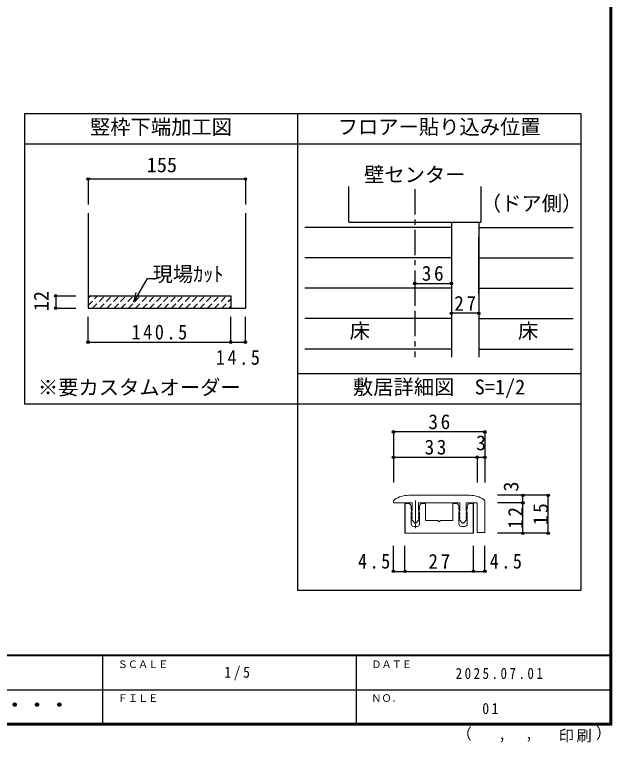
# Model space of a CAD drawing. Units: millimetres at full size, sheet at 1:5, with parts at other scales. Extents: x -973 to 977, y -718 to 696.
# Drawn here: x 388 to 977, y -718 to 0 of the extents above; entities that cross this region are included whole.
import ezdxf
from ezdxf.enums import TextEntityAlignment as Align

# ---------------------------------------------------------------- set-up
doc = ezdxf.new("R2010")
doc.units = ezdxf.units.MM
doc.header["$LTSCALE"] = 5
doc.header["$PDMODE"] = 32
doc.header["$PDSIZE"] = 2.5
doc.linetypes.add('CHAIN1', pattern=[8, 5, -1, 1, -1])
doc.linetypes.add('DASHED1', pattern=[1.8, 1.2, -0.6])
for name, color, linetype in [('0-0_補助線', 7, 'Continuous'), ('0-1_通り芯', 4, 'CHAIN1'), ('0-3_仕上', 7, 'Continuous'), ('0-4_枠', 3, 'Continuous'), ('0-A_文字', 3, 'Continuous'), ('0-B_寸法', 4, 'Continuous'), ('0-C_ﾊｯﾁ', 4, 'DASHED1'), ('0-D', 4, 'Continuous'), ('1-B_寸法', 7, 'Continuous'), ('F-1_通り芯', 6, 'Continuous'), ('F-A_文字', 7, 'Continuous')]:
    doc.layers.add(name, color=color, linetype=linetype)
doc.layers.add('1-7_金物', color=7, linetype='Continuous', lineweight=18)
doc.styles.add('ＭＳ ゴシック', font='')
doc.styles.get('ＭＳ ゴシック').set_extended_font_data('MS Gothic')

msp = doc.modelspace()

# ---------------------------------------------------------------- linework, layer by layer
at = {"layer": '0-1_通り芯'}
msp.add_line((782.848, -172.252), (782.848, -337.715), dxfattribs=at)
at = {"layer": '0-3_仕上'}
for p, q in [((717.848, -204.616), (717.848, -169.535)), ((847.848, -169.535), (847.848, -204.616)), ((717.848, -204.616), (847.848, -204.616))]:
    msp.add_line(p, q, dxfattribs=at)
at = {"layer": '0-4_枠'}
for p, q in [((460.814, -195.826), (460.814, -289.458)), ((615.814, -195.826), (615.814, -289.458)), ((818.848, -204.616), (818.848, -337.715)), ((845.848, -204.616), (845.848, -337.715)), ((460.814, -277.458), (601.314, -277.458)), ((601.314, -277.458), (601.314, -289.458))]:
    msp.add_line(p, q, dxfattribs=at)
at = {"layer": '0-A_文字'}
for p, q in [((398.212, -97.5), (398.212, -384.026)), ((946.639, -97.5), (946.639, -567.5)), ((398.212, -127.5), (667.066, -127.5)), ((667.066, -127.5), (946.639, -127.5)), ((667.066, -354.026), (946.639, -354.026)), ((398.212, -384.026), (667.066, -384.026)), ((667.066, -384.026), (946.639, -384.026)), ((667.066, -567.5), (946.639, -567.5))]:
    msp.add_line(p, q, dxfattribs=at)
at = {"layer": '0-A_文字', "color": 7}
msp.add_line((505.708, -283.665), (508.297, -274.006), dxfattribs=at)
at = {"layer": '0-A_文字'}
for points in [[(398.212, -97.5), (667.066, -97.5), (946.639, -97.5)], [(667.066, -97.5), (667.066, -384.026), (667.066, -567.5)]]:
    msp.add_lwpolyline(points, dxfattribs=at)
at = {"layer": '0-A_文字', "color": 7}
msp.add_lwpolyline([(505.708, -283.665), (519.276, -260.165), (526.096, -260.165)], dxfattribs=at)
at = {"layer": '0-B_寸法'}
for p, q in [((460.814, -162.154), (615.814, -162.154)), ((460.814, -162.154), (460.814, -187.154)), ((615.814, -162.154), (615.814, -187.154)), ((845.848, -275.252), (845.848, -219.616)), ((782.848, -265.228), (818.848, -265.228)), ((428.814, -277.458), (428.814, -289.458)), ((428.814, -277.458), (448.814, -277.458)), ((782.848, -275.252), (782.848, -284.867)), ((818.848, -275.252), (818.848, -284.867)), ((428.814, -289.458), (448.814, -289.458)), ((460.814, -323.13), (460.814, -298.13)), ((601.314, -323.13), (601.314, -298.13)), ((615.814, -323.13), (615.814, -298.13)), ((845.848, -294.59), (818.848, -294.59)), ((460.814, -323.13), (601.314, -323.13)), ((601.314, -323.13), (615.814, -323.13))]:
    msp.add_line(p, q, dxfattribs=at)
at = {"layer": '0-B_寸法', "color": 3}
msp.add_line((460.814, -289.458), (615.814, -289.458), dxfattribs=at)
at = {"layer": '0-B_寸法', "color": 7}
for p in [(460.814, -162.154), (615.814, -162.154), (782.848, -265.228), (818.848, -265.228), (428.814, -277.458), (428.814, -289.458), (818.848, -294.59), (845.848, -294.59), (460.814, -323.13), (601.314, -323.13), (615.814, -323.13)]:
    msp.add_point(p, dxfattribs=at)
at = {"layer": '0-C_ﾊｯﾁ'}
for p, q in [((460.814, -286.792), (470.149, -277.458)), ((460.814, -279.721), (463.078, -277.458)), ((465.22, -289.458), (477.22, -277.458)), ((472.291, -289.458), (484.291, -277.458)), ((479.362, -289.458), (491.362, -277.458)), ((486.433, -289.458), (498.433, -277.458)), ((493.504, -289.458), (505.504, -277.458)), ((500.575, -289.458), (512.575, -277.458)), ((507.646, -289.458), (519.646, -277.458)), ((514.717, -289.458), (526.717, -277.458)), ((521.788, -289.458), (533.788, -277.458)), ((528.859, -289.458), (540.859, -277.458)), ((535.931, -289.458), (547.931, -277.458)), ((543.002, -289.458), (555.002, -277.458)), ((550.073, -289.458), (562.073, -277.458)), ((557.144, -289.458), (569.144, -277.458)), ((564.215, -289.458), (576.215, -277.458)), ((571.286, -289.458), (583.286, -277.458)), ((578.357, -289.458), (590.357, -277.458)), ((585.428, -289.458), (597.428, -277.458)), ((592.499, -289.458), (601.314, -280.643)), ((599.57, -289.458), (601.314, -287.714))]:
    msp.add_line(p, q, dxfattribs=at)
at = {"layer": '0-D'}
for p, q in [((818.848, -209.867), (674.348, -209.867)), ((845.848, -209.867), (938.771, -209.867)), ((818.848, -239.867), (674.348, -239.867)), ((845.848, -239.867), (938.771, -239.867)), ((818.848, -269.867), (674.348, -269.867)), ((845.848, -269.867), (938.771, -269.867)), ((818.848, -299.867), (674.348, -299.867)), ((845.848, -299.867), (938.771, -299.867)), ((818.848, -329.867), (674.348, -329.867)), ((845.848, -329.867), (938.771, -329.867))]:
    msp.add_line(p, q, dxfattribs=at)
at = {"layer": '1-7_金物'}
for p, q in [((761.853, -480.375), (761.853, -481.584)), ((776.853, -474.084), (836.853, -474.084)), ((851.853, -480.375), (851.853, -510.834)), ((761.853, -481.584), (780.228, -481.584)), ((776.728, -482.334), (773.103, -482.334)), ((773.103, -511.584), (773.103, -482.334)), ((773.353, -511.584), (773.353, -482.334)), ((779.228, -487.959), (779.228, -484.834)), ((779.228, -487.959), (779.746, -488.823)), ((780.228, -481.584), (780.228, -489.084)), ((786.478, -481.584), (786.478, -489.084)), ((786.478, -481.584), (827.228, -481.584)), ((787.478, -487.959), (786.96, -488.823)), ((787.478, -487.959), (787.478, -484.834)), ((789.978, -482.334), (793.353, -482.334)), ((793.353, -482.334), (793.353, -499.084)), ((823.728, -482.334), (820.353, -482.334)), ((820.353, -482.334), (820.353, -499.084)), ((826.228, -487.959), (826.228, -484.834)), ((826.228, -487.959), (826.746, -488.823)), ((827.228, -481.584), (827.228, -489.084)), ((833.478, -481.584), (833.478, -489.084)), ((833.478, -481.584), (844.353, -481.584)), ((834.478, -487.959), (833.96, -488.823)), ((834.478, -487.959), (834.478, -484.834)), ((840.353, -482.334), (840.353, -511.584)), ((844.353, -481.584), (844.353, -510.834)), ((779.228, -490.459), (779.746, -489.594)), ((779.228, -502.334), (779.228, -490.459)), ((779.71, -489.948), (780.228, -489.084)), ((779.71, -490.719), (780.228, -491.584)), ((779.71, -493.698), (780.228, -492.834)), ((779.71, -494.469), (780.228, -495.334)), ((780.228, -491.584), (780.228, -492.834)), ((786.996, -489.948), (786.478, -489.084)), ((786.996, -490.719), (786.478, -491.584)), ((786.478, -491.584), (786.478, -492.834)), ((786.996, -493.698), (786.478, -492.834)), ((786.996, -494.469), (786.478, -495.334)), ((787.478, -490.459), (786.96, -489.594)), ((787.478, -502.334), (787.478, -490.459)), ((826.228, -490.459), (826.746, -489.594)), ((826.228, -502.334), (826.228, -490.459)), ((826.71, -489.948), (827.228, -489.084)), ((826.71, -490.719), (827.228, -491.584)), ((826.71, -493.698), (827.228, -492.834)), ((826.71, -494.469), (827.228, -495.334)), ((827.228, -491.584), (827.228, -492.834)), ((833.996, -489.948), (833.478, -489.084)), ((833.996, -490.719), (833.478, -491.584)), ((833.478, -491.584), (833.478, -492.834)), ((833.996, -493.698), (833.478, -492.834)), ((833.996, -494.469), (833.478, -495.334)), ((834.478, -490.459), (833.96, -489.594)), ((834.478, -502.334), (834.478, -490.459)), ((779.71, -497.448), (780.228, -496.584)), ((782.436, -501.183), (779.803, -498.343)), ((780.228, -495.334), (780.228, -496.584)), ((786.903, -498.343), (784.269, -501.183)), ((786.478, -495.334), (786.478, -496.584)), ((786.996, -497.448), (786.478, -496.584)), ((805.603, -499.084), (793.353, -499.084)), ((806.853, -500.334), (805.603, -499.084)), ((806.853, -500.334), (808.103, -499.084)), ((820.353, -499.084), (808.103, -499.084)), ((826.71, -497.448), (827.228, -496.584)), ((829.436, -501.183), (826.803, -498.343)), ((827.228, -495.334), (827.228, -496.584)), ((833.903, -498.343), (831.269, -501.183)), ((833.478, -495.334), (833.478, -496.584)), ((833.996, -497.448), (833.478, -496.584)), ((784.978, -504.834), (781.728, -504.834)), ((828.728, -504.834), (831.978, -504.834)), ((844.353, -510.834), (851.853, -510.834))]:
    msp.add_line(p, q, dxfattribs=at)
at = {"layer": '1-7_金物', "color": 4}
msp.add_line((783.353, -479.084), (783.353, -506.437), dxfattribs=at)
at = {"layer": '1-7_金物'}
msp.add_lwpolyline([(836.978, -482.334), (840.603, -482.334), (840.603, -511.584), (773.103, -511.584)], dxfattribs=at)
for centre, radius, start, end in [((764.353, -480.375), 2.5, 123.74899, 180), ((776.853, -499.084), 25, 90, 123.74899), ((836.853, -499.084), 25, 56.25101, 90), ((849.353, -480.375), 2.5, 0, 56.25101), ((776.728, -484.834), 2.5, 0, 90), ((789.978, -484.834), 2.5, 90, 180), ((823.728, -484.834), 2.5, 0, 90), ((836.978, -484.834), 2.5, 90, 180), ((780.353, -490.334), 0.75, 149.05366, 210.94634), ((780.353, -494.084), 0.75, 149.05366, 210.94634), ((779.103, -489.209), 0.75, 329.05368, 30.94635), ((787.603, -489.209), 0.75, 149.05365, 210.94632), ((786.353, -490.334), 0.75, 329.05366, 30.94634), ((786.353, -494.084), 0.75, 329.05366, 30.94634), ((827.353, -490.334), 0.75, 149.05366, 210.94634), ((827.353, -494.084), 0.75, 149.05366, 210.94634), ((826.103, -489.209), 0.75, 329.05368, 30.94635), ((834.603, -489.209), 0.75, 149.05365, 210.94632), ((833.353, -490.334), 0.75, 329.05366, 30.94634), ((833.353, -494.084), 0.75, 329.05366, 30.94634), ((781.728, -502.334), 2.5, 180, 270), ((780.353, -497.834), 0.75, 149.05366, 222.83826), ((783.353, -500.334), 1.25, 222.83826, 317.16174), ((784.978, -502.334), 2.5, 270, 0), ((786.353, -497.834), 0.75, 317.16174, 30.94634), ((828.728, -502.334), 2.5, 180, 270), ((827.353, -497.834), 0.75, 149.05366, 222.83826), ((830.353, -500.334), 1.25, 222.83826, 317.16174), ((831.978, -502.334), 2.5, 270, 0), ((833.353, -497.834), 0.75, 317.16174, 30.94634)]:
    msp.add_arc(centre, radius, start, end, dxfattribs=at)
at = {"layer": '1-B_寸法', "color": 4}
for p, q in [((851.853, -411.584), (761.853, -411.584)), ((761.853, -411.584), (761.853, -461.584)), ((851.853, -411.584), (851.853, -461.584)), ((761.853, -436.584), (844.353, -436.584)), ((844.353, -436.584), (851.853, -436.584)), ((844.353, -436.584), (844.353, -461.584)), ((889.353, -481.584), (889.353, -474.084)), ((889.353, -481.584), (864.353, -481.584)), ((889.353, -511.584), (889.353, -481.584)), ((914.353, -511.584), (864.353, -511.584)), ((761.853, -549.084), (761.853, -524.084)), ((773.103, -549.084), (773.103, -524.084)), ((840.603, -549.084), (840.603, -524.084)), ((851.853, -549.084), (851.853, -524.084)), ((761.853, -549.084), (773.103, -549.084)), ((773.103, -549.084), (840.603, -549.084)), ((840.603, -549.084), (851.853, -549.084))]:
    msp.add_line(p, q, dxfattribs=at)
msp.add_lwpolyline([(914.353, -511.584), (914.353, -474.084), (864.353, -474.084)], dxfattribs=at)
at = {"layer": '1-B_寸法'}
for p in [(761.853, -411.584), (851.853, -411.584), (761.853, -436.584), (844.353, -436.584), (851.853, -436.584), (889.353, -474.084), (914.353, -474.084), (889.353, -481.584), (889.353, -511.584), (914.353, -511.584), (761.853, -549.084), (773.103, -549.084), (840.603, -549.084), (851.853, -549.084)]:
    msp.add_point(p, dxfattribs=at)
at = {"layer": 'F-1_通り芯'}
for p, q in [((974.986, 695.833), (974.986, -700.833)), ((975.82, 695.833), (975.82, -700.833)), ((976.653, 695.833), (976.653, -700.833)), ((976.653, -631.667), (-973.347, -631.667)), ((976.653, -632.5), (-973.347, -632.5)), ((474.986, -632.5), (474.986, -699.167)), ((724.986, -632.5), (724.986, -699.167)), ((1.653, -665.833), (974.986, -665.834)), ((976.653, -699.167), (-973.347, -699.167)), ((976.653, -700), (-973.347, -700)), ((976.653, -700.833), (-973.347, -700.833))]:
    msp.add_line(p, q, dxfattribs=at)

# ---------------------------------------------------------------- texts
at = {"layer": '0-0_補助線', "style": 'ＭＳ ゴシック'}
msp.add_text('※要カスタムオーダー', height=14.66, dxfattribs=at).set_placement((411.25, -379.392), align=Align.BOTTOM_LEFT)
at = {"layer": '0-A_文字', "color": 7, "style": 'ＭＳ ゴシック'}
for s, p in [('竪枠下端加工図', (462.639, -122.5)), ('フロアー貼り込み位置', (706.853, -122.5)), ('壁センター', (732.848, -169.535)), ('（ドア側）', (847.92, -197.956)), ('現場ｶｯﾄ', (524.276, -267.665)), ('床', (718.598, -323.663)), ('床', (884.515, -323.663)), ('敷居詳細図\u3000S=1/2', (721.853, -379.026))]:
    msp.add_text(s, height=14.66, dxfattribs=at).set_placement(p, align=Align.BOTTOM_LEFT)
at = {"layer": '0-B_寸法', "color": 7, "style": 'ＭＳ ゴシック'}
msp.add_text('155', height=14.66, dxfattribs=at).set_placement((518.504, -159.939), align=Align.BOTTOM_LEFT)
msp.add_text('12', height=14.66, rotation=90, dxfattribs=at).set_placement((426.314, -292.572), align=Align.BOTTOM_LEFT)
at = {"layer": '0-B_寸法', "color": 7, "char_height": 14.66, "attachment_point": 7, "style": 'ＭＳ ゴシック'}
for s, insert in [('\\T1.27;\\W0.95;36', (789.723, -262.728)), ('\\T1.27;\\W0.95;27', (821.723, -292.09)), ('\\T1.28;\\W0.9;140.5', (503.564, -320.63)), ('\\T1.28;\\W0.9;14.5', (586.689, -345.63))]:
    msp.add_mtext(s, dxfattribs=dict(at, insert=insert))
at = {"layer": '1-B_寸法', "style": 'ＭＳ ゴシック'}
msp.add_text('3', height=14.66, dxfattribs=at).set_placement((843.103, -434.084), align=Align.BOTTOM_LEFT)
msp.add_text('3', height=14.66, rotation=90, dxfattribs=at).set_placement((889.353, -470.451), align=Align.BOTTOM_LEFT)
at = {"layer": '1-B_寸法', "char_height": 14.66, "attachment_point": 7, "style": 'ＭＳ ゴシック'}
for s, insert in [('\\T1.27;\\W0.95;36', (796.228, -409.084)), ('\\T1.27;\\W0.95;33', (792.478, -434.084)), ('\\T1.27;\\W0.9;4.5', (726.87, -546.584)), ('\\T1.27;\\W0.95;27', (796.228, -546.584)), ('\\T1.27;\\W0.9;4.5', (856.674, -546.584))]:
    msp.add_mtext(s, dxfattribs=dict(at, insert=insert))
at = {"layer": '1-B_寸法', "char_height": 14.66, "attachment_point": 7, "rotation": 90, "style": 'ＭＳ ゴシック'}
for s, insert in [('\\T1.27;\\W0.95;12', (889.353, -507.209)), ('\\T1.27;\\W0.95;15', (914.353, -503.459))]:
    msp.add_mtext(s, dxfattribs=dict(at, insert=insert))
at = {"layer": 'F-A_文字', "style": 'ＭＳ ゴシック'}
for s, height, p in [('ＳＣＡＬＥ', 7.331, (489.986, -646.667)), ('ＤＡＴＥ', 7.331, (739.986, -646.667)), ('ＦＩＬＥ', 7.331, (489.986, -680)), ('ＮＯ．', 7.331, (739.986, -680.001)), ('（', 11, (823.992, -718.052)), ('）', 11, (961.387, -717.355)), (',', 11, (865.199, -718.052)), (',', 11, (891.686, -717.588))]:
    msp.add_text(s, height=height, dxfattribs=at).set_placement(p, align=Align.BOTTOM_LEFT)
at = {"layer": 'F-A_文字', "style": 'ＭＳ ゴシック', "width": 1.1}
msp.add_text('ウッドワン・・・', height=14.66, dxfattribs=at).set_placement((267.486, -692.5), align=Align.BOTTOM_LEFT)
at = {"layer": 'F-A_文字', "char_height": 11, "attachment_point": 7, "style": 'ＭＳ ゴシック'}
for s, insert in [('\\T1.38;\\W0.9;1/5', (594.986, -656.667)), ('\\T1.39;\\W0.85;2025.07.01', (823.111, -655.417)), ('\\T1.36;\\W0.9;01', (849.361, -690.001)), ('\\T1.17;印刷', (924.678, -717.82))]:
    msp.add_mtext(s, dxfattribs=dict(at, insert=insert))

doc.saveas('drawing.dxf')
